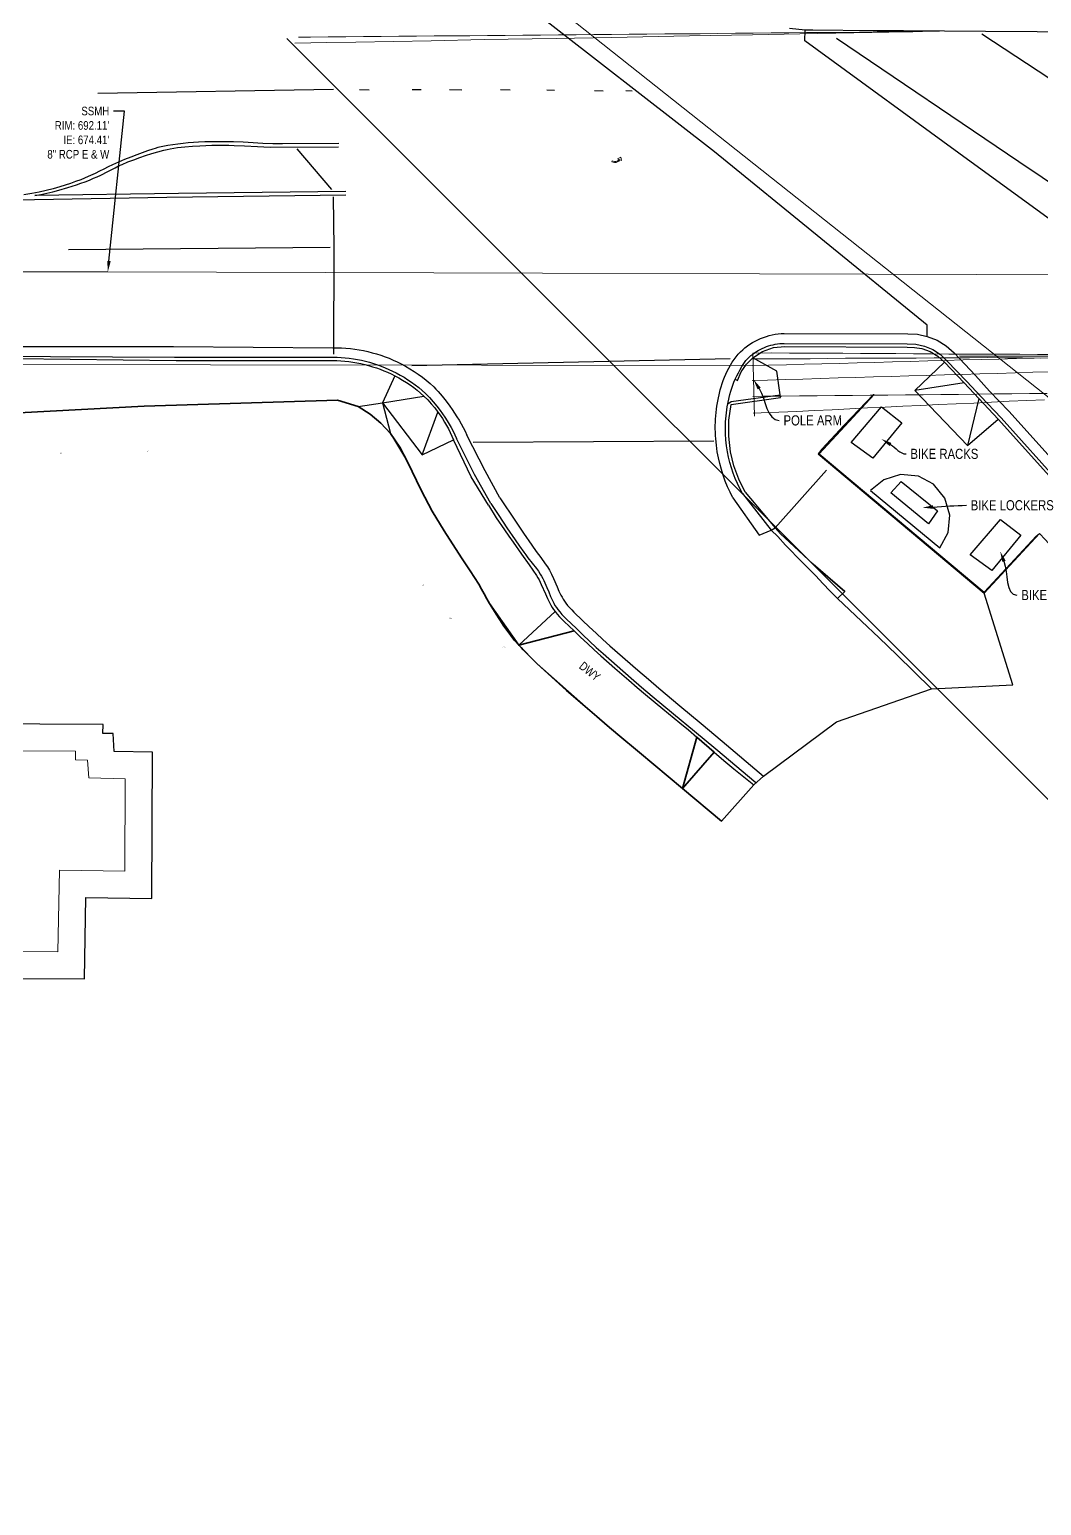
# Model space of a CAD drawing. Header units: feet. Extents: x 6430745 to 6432191, y 1887663 to 1888575.
# Drawn here: x 6431434.1 to 6431621.4, y 1887706.8 to 1887979.9 of the extents above; entities that cross this region are included whole.
import ezdxf
from ezdxf import colors
from ezdxf.entities.mleader import LeaderData, LeaderLine
from ezdxf.lldxf.tags import DXFTag
from ezdxf.math import Vec2, Vec3

# ---------------------------------------------------------------- set-up
doc = ezdxf.new("R2010")
doc.units = ezdxf.units.FT
doc.header["$MEASUREMENT"] = 0
doc.layers.get('0').update_dxf_attribs({"color": 253})
for name, color, linetype, lineweight in [('V-ANNO-TEXT', 2, 'Continuous', 30), ('VF-BLDG-LINE-', 253, 'Continuous', 25), ('VF-COMM-OVHD-LINE-3D', 253, 'OVERHEADCOMM', 15), ('VF-ELEC-OVHD-LINE-', 253, 'OVERHEADELECTRIC', 15), ('VF-ELEC-OVHD-LINE-3D', 253, 'OVERHEADELECTRIC', 15), ('VF-PVMT-EDGE-LINE-', 253, 'EDGEOFPAVEMENT', 35), ('VF-ROAD-DRIV-LINE-', 253, 'Continuous', 35), ('VF-ROAD-STRP-WHIT-LINE-', 253, 'Continuous', 25), ('VF-SSWR-UNDR-LINE-QLA-', 253, 'SEWER', 15), ('VF-STRM-GEOP-LINE-QLB-', 253, 'STORMDRAIN', 15), ('VF-TINN-DSRF-BNDY-', 253, 'Continuous', 25), ('VF-TOPO-CONC-EDGE-LINE-', 253, 'Continuous', 25), ('VF-TOPO-CONC-GTFL-LINE-', 253, 'Continuous', 25), ('VF-TOPO-CONC-LIPG-LINE-', 253, 'Continuous', 25), ('VF-TOPO-CONC-TBCB-LINE-', 253, 'Continuous', 25), ('VF-TOPO-CONC-TBWK-LINE-', 253, 'Continuous', 35), ('VN-ELEC-POLE-', 253, 'Continuous', 13), ('VN-PLNT-TREE-', 253, 'Continuous', 13), ('VN-ROAD-STRP-AROW-', 253, 'Continuous', 13)]:
    doc.layers.add(name, color=color, linetype=linetype, lineweight=lineweight)
doc.layers.add('V-DETL-VPRT-NPLT-', color=253, linetype='Continuous', lineweight=13, plot=False)
doc.styles.add('NCS1', font='arial.ttf', dxfattribs={"width": 0.8, "height": 0.09375})
doc.styles.add('NCS1-Anno', font='arial.ttf', dxfattribs={"width": 0.8, "height": 0.1})
doc.styles.get("Standard").update_dxf_attribs({"font": 'arial.ttf'})
tags = doc.linetypes.add('EDGEOFPAVEMENT', pattern='A,1,-0.03,["EP",Standard,S=0.08,R=0,X=0,Y=-0.04],-0.16,1', length=2.19).pattern_tags.tags
tags[6] = DXFTag(74, 10)
tags = doc.linetypes.add('OVERHEADCOMM', pattern='A,1,-0.03,["OC",Standard,S=0.08,R=0,X=0,Y=-0.04],-0.16,1', length=2.19).pattern_tags.tags
tags[6] = DXFTag(74, 10)
tags = doc.linetypes.add('OVERHEADELECTRIC', pattern='A,1,-0.03,["OE",Standard,S=0.08,R=0,X=0,Y=-0.04],-0.16,1', length=2.19).pattern_tags.tags
tags[6] = DXFTag(74, 10)
tags = doc.linetypes.add('SEWER', pattern='A,1,-0.03,["SS",Standard,S=0.08,R=0,X=0,Y=-0.04],-0.16,1', length=2.19).pattern_tags.tags
tags[6] = DXFTag(74, 10)
tags = doc.linetypes.add('STORMDRAIN', pattern='A,1,-0.03,["SD",Standard,S=0.08,R=0,X=0,Y=-0.04],-0.16,1', length=2.19).pattern_tags.tags
tags[6] = DXFTag(74, 10)

# ---------------------------------------------------------------- blocks, each defined once
blk = doc.blocks.new('*U236')
blk.add_lwpolyline([(0.004, -0.049), (0.004, -0.025, 0.325407), (-0.022, 0.011), (-0.023, -0.005), (-0.045, 0.022), (-0.017, 0.037), (-0.021, 0.02, -0.335955), (0.013, -0.025), (0.013, -0.049)], format="xyb", close=True)

msp = doc.modelspace()

# ---------------------------------------------------------------- linework, layer by layer
at = {"layer": 'V-DETL-VPRT-NPLT-', "flags": 128}
msp.add_lwpolyline([(6431315.58, 1887846.89), (6431294.39, 1887846.89), (6431294.27, 1887809.71), (6431315.53, 1887809.64), (6431370.14, 1887809.34), (6431439.36, 1887809.25), (6431439.61, 1887824.37), (6431451.74, 1887824.21), (6431451.81, 1887841.3), (6431445.05, 1887841.43), (6431444.84, 1887844.76), (6431442.6, 1887844.82), (6431442.62, 1887846.38), (6431412.53, 1887846.49), (6431402.86, 1887846.52), (6431402.77, 1887850.47), (6431330.25, 1887850.69), (6431330.17, 1887846.65)], close=True, dxfattribs=at)
at = {"layer": 'VF-BLDG-LINE-', "flags": 128}
msp.add_lwpolyline([(6431315.62, 1887851.89), (6431289.41, 1887851.89), (6431289.25, 1887804.72), (6431315.51, 1887804.64), (6431370.12, 1887804.34), (6431444.28, 1887804.24), (6431444.53, 1887819.3), (6431456.72, 1887819.15), (6431456.83, 1887846.21), (6431449.75, 1887846.34), (6431449.54, 1887849.64), (6431447.68, 1887849.69), (6431447.71, 1887851.36), (6431412.55, 1887851.49), (6431407.75, 1887851.5), (6431407.67, 1887855.46), (6431325.35, 1887855.71), (6431325.27, 1887851.73), (6431315.62, 1887851.89)], close=True, dxfattribs=at)
at = {"layer": 'VF-COMM-OVHD-LINE-3D'}
for points in [[(6431567.92, 1887920.06, 720.02), (6431568.19, 1887920.06, 720), (6431571.47, 1887920.08, 719.8), (6431574.74, 1887920.07, 719.56), (6431578.01, 1887920.05, 719.37), (6431581.29, 1887920.03, 719.19), (6431584.57, 1887920.02, 719.01), (6431587.84, 1887920, 718.83), (6431591.12, 1887919.98, 718.69), (6431594.4, 1887919.95, 718.51), (6431597.67, 1887919.94, 718.34), (6431600.95, 1887919.91, 718.21), (6431604.23, 1887919.88, 718.03), (6431607.5, 1887919.88, 717.82), (6431610.78, 1887919.85, 717.69), (6431614.06, 1887919.85, 717.58), (6431617.34, 1887919.83, 717.46), (6431620.61, 1887919.81, 717.32), (6431623.89, 1887919.79, 717.16)], [(6431568.02, 1887918.97, 720.18), (6431568.71, 1887918.97, 720.14), (6431571.98, 1887918.99, 719.92), (6431575.26, 1887918.97, 719.73), (6431578.53, 1887919.02, 719.55), (6431581.81, 1887919.05, 719.38), (6431585.08, 1887919.09, 719.21), (6431588.36, 1887919.1, 719.07), (6431591.64, 1887919.13, 718.87), (6431594.91, 1887919.09, 718.7), (6431598.19, 1887919.11, 718.54), (6431601.47, 1887919.17, 718.37), (6431604.74, 1887919.16, 718.23), (6431608.02, 1887919.2, 718.06), (6431611.3, 1887919.23, 717.9), (6431614.57, 1887919.17, 717.77), (6431617.85, 1887919.16, 717.64), (6431621.13, 1887919.13, 717.53), (6431624.4, 1887919.16, 717.25)]]:
    msp.add_polyline3d(points, dxfattribs=at)
at = {"layer": 'VF-ELEC-OVHD-LINE-', "ltscale": 0.6}
msp.add_line((6431625.67, 1887834.36), (6431481.72, 1887978.27), dxfattribs=at)
at = {"layer": 'VF-ELEC-OVHD-LINE-', "ltscale": 0.6, "flags": 128}
msp.add_lwpolyline([(6431367.26, 1887918.02), (6431567.79, 1887917.75)], dxfattribs=at)
at = {"layer": 'VF-ELEC-OVHD-LINE-3D'}
for points in [[(6431602.49, 1887979.62, 744.29), (6431589.98, 1887979.36, 743.67), (6431576.65, 1887979.12, 743.09), (6431567.85, 1887978.96, 742.83), (6431556.2, 1887978.75, 742.55), (6431541.8, 1887978.46, 742.48), (6431531.57, 1887978.29, 742.38), (6431518.23, 1887978.06, 742.48), (6431508.41, 1887977.85, 742.72), (6431494.45, 1887977.6, 743.15), (6431489.11, 1887977.5, 743.32), (6431483.17, 1887977.42, 743.53)], [(6431483.88, 1887978.52, 748.83), (6431486.07, 1887978.53, 748.68), (6431489.34, 1887978.55, 748.45), (6431492.62, 1887978.58, 748.22), (6431495.89, 1887978.62, 748.01), (6431499.17, 1887978.66, 747.82), (6431502.44, 1887978.69, 747.63), (6431505.72, 1887978.72, 747.46), (6431508.99, 1887978.75, 747.3), (6431512.27, 1887978.77, 747.16), (6431515.55, 1887978.79, 747.02), (6431518.83, 1887978.82, 746.9), (6431522.11, 1887978.85, 746.78), (6431525.39, 1887978.88, 746.7), (6431528.67, 1887978.91, 746.63), (6431531.95, 1887978.95, 746.57), (6431535.23, 1887978.97, 746.52), (6431538.51, 1887979.01, 746.47), (6431541.79, 1887979.03, 746.45), (6431545.07, 1887979.05, 746.42), (6431548.35, 1887979.09, 746.38), (6431551.63, 1887979.13, 746.37), (6431554.91, 1887979.16, 746.43), (6431558.19, 1887979.16, 746.49), (6431561.47, 1887979.21, 746.53), (6431564.75, 1887979.25, 746.58), (6431568.03, 1887979.27, 746.68), (6431571.31, 1887979.29, 746.77), (6431574.59, 1887979.32, 746.86), (6431577.87, 1887979.36, 746.97), (6431581.14, 1887979.38, 747.12), (6431584.42, 1887979.39, 747.27), (6431587.7, 1887979.43, 747.43), (6431590.97, 1887979.48, 747.62), (6431594.25, 1887979.49, 747.78), (6431597.52, 1887979.5, 747.98), (6431600.8, 1887979.6, 748.12), (6431603.02, 1887979.66, 748.21)], [(6431567.79, 1887917.75, 750.6), (6431570.87, 1887917.82, 750.49), (6431574.15, 1887917.91, 750.37), (6431577.42, 1887917.99, 750.15), (6431580.69, 1887918.08, 749.94), (6431583.97, 1887918.16, 749.75), (6431587.24, 1887918.25, 749.55), (6431590.52, 1887918.33, 749.37), (6431593.79, 1887918.42, 749.19), (6431597.06, 1887918.51, 749.02), (6431600.34, 1887918.6, 748.85), (6431603.62, 1887918.68, 748.68), (6431606.89, 1887918.78, 748.52), (6431610.17, 1887918.86, 748.4), (6431613.45, 1887918.95, 748.26), (6431616.72, 1887919.03, 748.13), (6431620, 1887919.11, 747.98), (6431623.27, 1887919.2, 747.82)], [(6431567.83, 1887914.98, 750.76), (6431570.64, 1887915.06, 750.67), (6431573.92, 1887915.15, 750.56), (6431577.19, 1887915.25, 750.35), (6431580.46, 1887915.35, 750.15), (6431583.74, 1887915.45, 749.96), (6431587.01, 1887915.54, 749.77), (6431590.28, 1887915.64, 749.59), (6431593.56, 1887915.73, 749.4), (6431596.83, 1887915.83, 749.23), (6431600.11, 1887915.92, 749.07), (6431603.38, 1887916.02, 748.9), (6431606.66, 1887916.12, 748.75), (6431609.94, 1887916.22, 748.62), (6431613.21, 1887916.31, 748.48), (6431616.49, 1887916.42, 748.35), (6431619.77, 1887916.5, 748.22), (6431623.04, 1887916.6, 748.08)], [(6431567.97, 1887912.04, 750.86), (6431570, 1887912.06, 750.79), (6431573.28, 1887912.09, 750.69), (6431576.55, 1887912.12, 750.44), (6431579.82, 1887912.15, 750.22), (6431583.1, 1887912.19, 750.02), (6431586.37, 1887912.22, 749.81), (6431589.65, 1887912.25, 749.6), (6431592.92, 1887912.28, 749.41), (6431596.2, 1887912.32, 749.22), (6431599.47, 1887912.35, 749.03), (6431602.75, 1887912.38, 748.84), (6431606.02, 1887912.42, 748.69), (6431609.3, 1887912.45, 748.56), (6431612.58, 1887912.49, 748.4), (6431615.86, 1887912.53, 748.25), (6431619.13, 1887912.56, 748.11), (6431622.41, 1887912.59, 747.96)], [(6431568.01, 1887908.95, 731.2), (6431569.5, 1887908.99, 731.17), (6431572.78, 1887909.1, 731.11), (6431576.06, 1887909.27, 731.05), (6431579.33, 1887909.42, 731), (6431582.61, 1887909.57, 730.95), (6431585.89, 1887909.74, 730.91), (6431589.16, 1887909.9, 730.86), (6431592.44, 1887910.05, 730.83), (6431595.72, 1887910.21, 730.79), (6431598.99, 1887910.37, 730.75), (6431602.27, 1887910.52, 730.71), (6431605.55, 1887910.67, 730.68), (6431608.83, 1887910.82, 730.65), (6431612.1, 1887910.98, 730.61), (6431615.38, 1887911.13, 730.59), (6431618.66, 1887911.28, 730.57), (6431621.93, 1887911.43, 730.54)]]:
    msp.add_polyline3d(points, dxfattribs=at)
at = {"layer": 'VF-PVMT-EDGE-LINE-', "flags": 128}
for points in [[(6431600.98, 1887857.93), (6431597.78, 1887861.09), (6431594.57, 1887864.23), (6431591.33, 1887867.34), (6431588.08, 1887870.44), (6431585.82, 1887872.53), (6431584.7, 1887873.58), (6431583.59, 1887874.65), (6431582.23, 1887876.02), (6431580.91, 1887877.42), (6431579.58, 1887878.83), (6431578.25, 1887880.22), (6431576.11, 1887882.36), (6431575.04, 1887883.44), (6431573.99, 1887884.53), (6431572.55, 1887886.11), (6431571.33, 1887887.27)], [(6431583.59, 1887874.65), (6431584.95, 1887875.95), (6431579.12, 1887881.01), (6431574.7, 1887885.04), (6431573.09, 1887886.61), (6431572.09, 1887887.73)]]:
    msp.add_lwpolyline(points, dxfattribs=at)
at = {"layer": 'VF-ROAD-DRIV-LINE-'}
for p, q in [((6431531.34, 1887872.22), (6431524.63, 1887866)), ((6431557.59, 1887849), (6431560.77, 1887846.23))]:
    msp.add_line(p, q, dxfattribs=at)
at = {"layer": 'VF-ROAD-DRIV-LINE-', "flags": 128}
for points in [[(6431531.34, 1887872.22), (6431524.63, 1887866), (6431534.85, 1887868.68)], [(6431554.9, 1887839.5), (6431557.59, 1887849)], [(6431554.9, 1887839.5), (6431560.77, 1887846.23)]]:
    msp.add_lwpolyline(points, dxfattribs=at)
at = {"layer": 'VF-ROAD-STRP-WHIT-LINE-'}
for p, q in [((6431446.73, 1887968.17), (6431490.32, 1887968.89)), ((6431495.18, 1887968.84), (6431496.93, 1887968.8)), ((6431504.88, 1887968.83), (6431506.58, 1887968.81)), ((6431511.83, 1887968.82), (6431514.1, 1887968.8)), ((6431521.22, 1887968.83), (6431523.05, 1887968.75)), ((6431529.82, 1887968.77), (6431531.22, 1887968.73)), ((6431538.63, 1887968.63), (6431540.26, 1887968.59)), ((6431544.41, 1887968.65), (6431545.63, 1887968.59)), ((6431483.57, 1887957.84), (6431490, 1887950.32)), ((6431441.3, 1887939.21), (6431489.75, 1887939.65)), ((6431563.73, 1887919), (6431504.83, 1887917.68)), ((6431560.74, 1887903.75), (6431516.17, 1887903.5))]:
    msp.add_line(p, q, dxfattribs=at)
at = {"layer": 'VF-ROAD-STRP-WHIT-LINE-', "flags": 128}
for points in [[(6431989.75, 1887927.79), (6431928.84, 1887928.17), (6431879.22, 1887928.27), (6431841.03, 1887928.52), (6431799.24, 1887928.73), (6431751.12, 1887929.07), (6431698.93, 1887929.38), (6431684.61, 1887929.29), (6431669.58, 1887939.47), (6431641.59, 1887958.52), (6431610.29, 1887979.09)], [(6431583.4, 1887978.32), (6431617.14, 1887955.5), (6431659.77, 1887926.9), (6431670.2, 1887919.38), (6431656.29, 1887919.41), (6431606.21, 1887919.48)], [(6431491.31, 1887958.85), (6431480.9, 1887958.76), (6431479.09, 1887958.77), (6431477.27, 1887958.83), (6431476.37, 1887958.88), (6431475.46, 1887958.95), (6431474.56, 1887959.02), (6431473.65, 1887959.07), (6431471.85, 1887959.13), (6431470.05, 1887959.15), (6431467.72, 1887959.16), (6431466.55, 1887959.15), (6431465.38, 1887959.1), (6431464.42, 1887959.03), (6431463.47, 1887958.95), (6431462.51, 1887958.84), (6431461.56, 1887958.72), (6431460.63, 1887958.59), (6431459.7, 1887958.45), (6431458.78, 1887958.27), (6431457.86, 1887958.07), (6431457.37, 1887957.94), (6431456.88, 1887957.79), (6431455.9, 1887957.47), (6431453.97, 1887956.76), (6431452.82, 1887956.33), (6431451.68, 1887955.89), (6431450.55, 1887955.41), (6431449.43, 1887954.91), (6431448.63, 1887954.52), (6431447.85, 1887954.11), (6431447.07, 1887953.7), (6431446.27, 1887953.31), (6431444.94, 1887952.71), (6431443.59, 1887952.14), (6431442.63, 1887951.78), (6431441.67, 1887951.43), (6431440.7, 1887951.11), (6431439.72, 1887950.81), (6431438.44, 1887950.45), (6431437.15, 1887950.12), (6431435.85, 1887949.83), (6431434.55, 1887949.58), (6431433.02, 1887949.33)], [(6431492.64, 1887949.93), (6431461.64, 1887949.61), (6431435.05, 1887949.2), (6431436.18, 1887949.41), (6431437.3, 1887949.65), (6431438.41, 1887949.92), (6431439.53, 1887950.21), (6431441.16, 1887950.68), (6431441.97, 1887950.93), (6431442.78, 1887951.2), (6431443.58, 1887951.48), (6431444.38, 1887951.77), (6431445.17, 1887952.08), (6431445.96, 1887952.4), (6431446.63, 1887952.69), (6431447.29, 1887953.01), (6431448.6, 1887953.68), (6431449.91, 1887954.36), (6431450.57, 1887954.68), (6431451.24, 1887954.98), (6431452.31, 1887955.42), (6431453.39, 1887955.84), (6431454.48, 1887956.24), (6431455.58, 1887956.61), (6431456.7, 1887956.97), (6431457.83, 1887957.31), (6431458.97, 1887957.61), (6431459.54, 1887957.74), (6431460.12, 1887957.86), (6431460.8, 1887957.98), (6431461.48, 1887958.08), (6431462.17, 1887958.16), (6431462.85, 1887958.23), (6431464.23, 1887958.33), (6431465.61, 1887958.41), (6431466.71, 1887958.47), (6431467.81, 1887958.5), (6431468.9, 1887958.52), (6431470, 1887958.53), (6431470.98, 1887958.51), (6431471.95, 1887958.48), (6431473.89, 1887958.41), (6431476.26, 1887958.31), (6431478.63, 1887958.18), (6431491.29, 1887958.21)], [(6431294.29, 1887947.19), (6431322.39, 1887947), (6431349.35, 1887947.01), (6431384.38, 1887947.39), (6431411.08, 1887948), (6431435, 1887948.47), (6431459.53, 1887948.9), (6431492.63, 1887949.33)], [(6431490.39, 1887919.85), (6431490.44, 1887939.56), (6431490.36, 1887948.98)]]:
    msp.add_lwpolyline(points, dxfattribs=at)
at = {"layer": 'VF-SSWR-UNDR-LINE-QLA-', "flags": 128}
for points, elevation in [([(6431448.59, 1887935.1), (6431403.7, 1887935.1)], 692.11), ([(6431649.63, 1887934.47), (6431448.59, 1887935.1)], 693.95)]:
    msp.add_lwpolyline(points, dxfattribs=dict(at, elevation=elevation))
at = {"layer": 'VF-STRM-GEOP-LINE-QLB-', "elevation": 693.47, "flags": 128}
msp.add_lwpolyline([(6431816.58, 1887729.25), (6431666.23, 1887877.38), (6431435.57, 1888060.16), (6431170.99, 1888208.91), (6430892.92, 1888314.99)], dxfattribs=at)
at = {"layer": 'VF-TINN-DSRF-BNDY-', "flags": 128}
msp.add_lwpolyline([(6431420.48, 1887908.37), (6431455.28, 1887910.21), (6431491.08, 1887911.32), (6431494.91, 1887910.2), (6431499.42, 1887910.85), (6431500.88, 1887905.18), (6431504.01, 1887899.91), (6431506.56, 1887894.67), (6431508.58, 1887890.81), (6431510.8, 1887887.15), (6431514.03, 1887882.19), (6431517.21, 1887877.28), (6431519.22, 1887873.73), (6431524.63, 1887866), (6431528.05, 1887862.58), (6431539.05, 1887852.82), (6431554.9, 1887839.5), (6431562.17, 1887833.47), (6431568.15, 1887840.14), (6431569.89, 1887841.74), (6431583.41, 1887851.85), (6431600.98, 1887857.93), (6431616.04, 1887858.65), (6431610.75, 1887875.61), (6431620.97, 1887886.7), (6431622.02, 1887885.56)], dxfattribs=at)
at = {"layer": 'VF-TOPO-CONC-EDGE-LINE-'}
for p, q in [((6431607.03, 1887914.54), (6431597.93, 1887913.13)), ((6431499.42, 1887910.85), (6431507.08, 1887912.09)), ((6431609.75, 1887911.63), (6431607.67, 1887902.94)), ((6431580.23, 1887901.43), (6431610.77, 1887875.82)), ((6431572.09, 1887887.73), (6431581.6, 1887898.39)), ((6431610.75, 1887875.61), (6431620.97, 1887886.7))]:
    msp.add_line(p, q, dxfattribs=at)
at = {"layer": 'VF-TOPO-CONC-EDGE-LINE-', "flags": 128}
for points in [[(6431600.21, 1887923.15), (6431600.23, 1887925.24), (6431560.82, 1887957.3), (6431525.72, 1887984.54)], [(6431673.83, 1887909.4), (6431671.85, 1887909.17), (6431608.36, 1887955.41), (6431577.58, 1887977.83), (6431577.63, 1887979.78)], [(6431563.31, 1887910.67), (6431563.94, 1887911.09), (6431572.98, 1887912.36), (6431572.4, 1887916.69), (6431567.96, 1887919.2)], [(6431501.68, 1887915.86), (6431499.42, 1887910.85), (6431506.75, 1887901.2), (6431509.67, 1887909.14)], [(6431603.42, 1887918.36), (6431597.93, 1887913.13), (6431607.67, 1887902.94), (6431613.34, 1887907.81)], [(6431580.23, 1887901.43), (6431584.94, 1887906.53), (6431590.41, 1887912.37)], [(6431580.71, 1887902.27), (6431584.86, 1887906.7), (6431590.28, 1887912.39), (6431590.41, 1887912.37)], [(6431586.14, 1887903.49), (6431591.78, 1887910.09), (6431595.53, 1887907.14), (6431590.14, 1887900.6), (6431586.14, 1887903.49)], [(6431506.75, 1887901.2), (6431512.52, 1887904.01)], [(6431580.71, 1887902.27), (6431580.03, 1887901.44), (6431610.75, 1887875.61)], [(6431593.46, 1887894.18), (6431595.38, 1887896.31), (6431602.14, 1887890.88), (6431600.44, 1887888.48), (6431593.46, 1887894.18)], [(6431608.14, 1887882.7), (6431613.77, 1887889.29), (6431617.53, 1887886.34), (6431612.14, 1887879.8), (6431608.14, 1887882.7)], [(6431610.77, 1887875.82), (6431620.35, 1887886.21), (6431620.97, 1887886.7)]]:
    msp.add_lwpolyline(points, dxfattribs=at)
msp.add_lwpolyline([(6431602.54, 1887884), (6431604.08, 1887886.87), (6431604.38, 1887890.06), (6431603.5, 1887893.18), (6431601.35, 1887895.78), (6431598.59, 1887897.26), (6431595.27, 1887897.61), (6431592.19, 1887896.62), (6431589.73, 1887894.6), (6431602.54, 1887884)], close=True, dxfattribs=at)
at = {"layer": 'VF-TOPO-CONC-GTFL-LINE-'}
for p, q in [((6431516.46, 1887897.62), (6431513.13, 1887904.25)), ((6431519.48, 1887892.25), (6431516.46, 1887897.62))]:
    msp.add_line(p, q, dxfattribs=at)
at = {"layer": 'VF-TOPO-CONC-GTFL-LINE-', "flags": 128}
for points in [[(6431566.05, 1887894.08), (6431565.56, 1887894.98), (6431565.11, 1887895.91), (6431564.7, 1887896.85), (6431564.33, 1887897.82), (6431564, 1887898.8), (6431563.71, 1887899.78), (6431563.46, 1887900.78), (6431563.26, 1887901.79), (6431563.09, 1887902.89), (6431562.97, 1887904), (6431562.9, 1887905.11), (6431562.88, 1887906.23), (6431562.91, 1887907.35), (6431562.99, 1887908.47), (6431563.12, 1887909.57), (6431563.21, 1887910.12), (6431563.31, 1887910.67), (6431563.56, 1887911.84), (6431563.7, 1887912.42), (6431563.86, 1887913), (6431564.03, 1887913.57), (6431564.23, 1887914.14), (6431564.44, 1887914.69), (6431564.68, 1887915.24), (6431564.96, 1887915.84), (6431565.26, 1887916.43), (6431565.57, 1887917.02), (6431565.91, 1887917.6), (6431566.27, 1887918.15), (6431566.67, 1887918.67), (6431566.89, 1887918.92), (6431567.11, 1887919.16), (6431567.34, 1887919.39), (6431567.59, 1887919.61), (6431567.91, 1887919.87), (6431568.24, 1887920.11), (6431568.59, 1887920.34), (6431568.95, 1887920.55), (6431569.32, 1887920.75), (6431569.69, 1887920.93), (6431570.08, 1887921.1), (6431570.47, 1887921.25), (6431570.87, 1887921.39), (6431571.28, 1887921.51), (6431571.68, 1887921.61), (6431572.09, 1887921.69), (6431572.51, 1887921.75), (6431572.92, 1887921.8), (6431573.33, 1887921.82), (6431573.74, 1887921.83), (6431596.51, 1887921.75), (6431598.13, 1887921.69), (6431599.72, 1887921.34), (6431601.26, 1887920.7), (6431602.65, 1887919.79), (6431603.86, 1887918.65), (6431607.52, 1887914.78), (6431610.13, 1887912.02), (6431613.88, 1887908.08), (6431628.97, 1887891.32)], [(6431426.46, 1887919.48), (6431460.94, 1887919.32), (6431490.25, 1887919.3), (6431491, 1887919.29), (6431491.76, 1887919.25), (6431492.52, 1887919.19), (6431493.27, 1887919.1), (6431494.03, 1887919), (6431494.78, 1887918.87), (6431495.53, 1887918.72), (6431496.27, 1887918.54), (6431497.01, 1887918.35), (6431497.74, 1887918.13), (6431498.47, 1887917.89), (6431499.19, 1887917.63), (6431499.89, 1887917.35), (6431500.59, 1887917.05), (6431501.28, 1887916.73), (6431501.95, 1887916.39), (6431502.68, 1887915.99), (6431503.4, 1887915.57), (6431504.1, 1887915.13), (6431504.79, 1887914.66), (6431505.46, 1887914.17), (6431506.12, 1887913.66), (6431506.75, 1887913.12), (6431507.36, 1887912.56), (6431507.73, 1887912.19), (6431508.09, 1887911.82), (6431508.79, 1887911.04), (6431509.45, 1887910.24), (6431510.09, 1887909.41), (6431510.53, 1887908.8), (6431510.95, 1887908.18), (6431511.36, 1887907.55), (6431511.75, 1887906.91), (6431512.12, 1887906.26), (6431512.48, 1887905.6), (6431512.81, 1887904.93), (6431513.13, 1887904.25)], [(6431566.05, 1887894.08), (6431571.33, 1887887.27), (6431572.09, 1887887.73)], [(6431519.48, 1887892.25), (6431520.95, 1887889.99), (6431522.44, 1887887.75), (6431523.97, 1887885.47), (6431524.75, 1887884.33), (6431525.54, 1887883.21), (6431525.92, 1887882.7), (6431526.31, 1887882.2), (6431527.1, 1887881.2), (6431527.88, 1887880.2), (6431528.25, 1887879.69), (6431528.6, 1887879.16), (6431528.84, 1887878.77), (6431529.06, 1887878.37), (6431529.26, 1887877.96), (6431529.45, 1887877.55), (6431529.82, 1887876.71), (6431530.16, 1887875.86), (6431530.52, 1887875.01), (6431530.9, 1887874.18), (6431531.11, 1887873.78), (6431531.33, 1887873.38), (6431531.58, 1887873), (6431531.84, 1887872.63), (6431532.22, 1887872.15), (6431532.62, 1887871.7), (6431533.04, 1887871.25), (6431533.47, 1887870.82), (6431535.23, 1887869.13), (6431536.46, 1887867.93), (6431537.71, 1887866.75), (6431538.97, 1887865.59), (6431540.25, 1887864.44), (6431542.84, 1887862.18), (6431545.43, 1887859.92), (6431547.36, 1887858.25), (6431549.31, 1887856.6), (6431553.23, 1887853.33), (6431557.17, 1887850.09), (6431561.1, 1887846.83), (6431568.51, 1887840.6)]]:
    msp.add_lwpolyline(points, dxfattribs=at)
at = {"layer": 'VF-TOPO-CONC-LIPG-LINE-'}
for p, q in [((6431518.39, 1887898.29), (6431515.03, 1887904.89)), ((6431521.11, 1887893.3), (6431518.39, 1887898.29))]:
    msp.add_line(p, q, dxfattribs=at)
at = {"layer": 'VF-TOPO-CONC-LIPG-LINE-', "flags": 128}
for points in [[(6431639.72, 1887979.38), (6431610.98, 1887979.56), (6431595.84, 1887979.67), (6431590.2, 1887979.71), (6431579.06, 1887979.81), (6431577.63, 1887979.78), (6431574.7, 1887980.1)], [(6431430.84, 1887921.3), (6431460.76, 1887921.27), (6431490.19, 1887921.05), (6431491.01, 1887921.05), (6431491.82, 1887921.02), (6431492.64, 1887920.97), (6431493.46, 1887920.9), (6431494.28, 1887920.79), (6431495.1, 1887920.66), (6431495.91, 1887920.51), (6431496.72, 1887920.33), (6431497.52, 1887920.13), (6431498.32, 1887919.91), (6431499.1, 1887919.66), (6431499.88, 1887919.38), (6431500.65, 1887919.09), (6431501.41, 1887918.77), (6431502.15, 1887918.42), (6431502.88, 1887918.06), (6431503.69, 1887917.62), (6431504.49, 1887917.16), (6431505.27, 1887916.66), (6431506.04, 1887916.14), (6431506.79, 1887915.6), (6431507.51, 1887915.02), (6431508.21, 1887914.42), (6431508.88, 1887913.79), (6431509.29, 1887913.38), (6431509.69, 1887912.95), (6431510.07, 1887912.51), (6431510.45, 1887912.07), (6431511.17, 1887911.16), (6431511.87, 1887910.22), (6431512.32, 1887909.59), (6431512.75, 1887908.94), (6431513.17, 1887908.29), (6431513.57, 1887907.63), (6431513.96, 1887906.96), (6431514.33, 1887906.28), (6431514.69, 1887905.59), (6431515.03, 1887904.89)], [(6431564.26, 1887893.3), (6431563.75, 1887894.3), (6431563.28, 1887895.33), (6431562.85, 1887896.37), (6431562.47, 1887897.44), (6431562.13, 1887898.51), (6431561.83, 1887899.6), (6431561.58, 1887900.7), (6431561.37, 1887901.81), (6431561.2, 1887903.01), (6431561.08, 1887904.21), (6431561.04, 1887904.82), (6431561.01, 1887905.42), (6431561, 1887906.03), (6431561, 1887906.64), (6431561.01, 1887907.25), (6431561.04, 1887907.85), (6431561.08, 1887908.46), (6431561.14, 1887909.06), (6431561.21, 1887909.66), (6431561.29, 1887910.26), (6431561.39, 1887910.86), (6431561.5, 1887911.45), (6431561.76, 1887912.65), (6431561.91, 1887913.24), (6431562.07, 1887913.84), (6431562.25, 1887914.42), (6431562.45, 1887915), (6431562.67, 1887915.57), (6431562.92, 1887916.13), (6431563.19, 1887916.7), (6431563.48, 1887917.26), (6431563.79, 1887917.81), (6431564.11, 1887918.35), (6431564.46, 1887918.87), (6431564.84, 1887919.38), (6431565.24, 1887919.86), (6431565.67, 1887920.31), (6431566.07, 1887920.68), (6431566.49, 1887921.04), (6431566.94, 1887921.38), (6431567.4, 1887921.69), (6431567.87, 1887921.99), (6431568.37, 1887922.26), (6431568.87, 1887922.52), (6431569.39, 1887922.75), (6431569.91, 1887922.96), (6431570.45, 1887923.14), (6431570.99, 1887923.3), (6431571.53, 1887923.43), (6431572.08, 1887923.54), (6431572.63, 1887923.62), (6431573.18, 1887923.67), (6431573.73, 1887923.7), (6431596.64, 1887923.64), (6431598.44, 1887923.53), (6431600.21, 1887923.15), (6431602.04, 1887922.42), (6431603.72, 1887921.4), (6431605.2, 1887920.1), (6431609.14, 1887915.88), (6431611.74, 1887913.04), (6431615.3, 1887909.31), (6431630.44, 1887892.56)], [(6431521.11, 1887893.3), (6431524.02, 1887888.96), (6431525.53, 1887886.72), (6431527.05, 1887884.49), (6431527.87, 1887883.34), (6431528.71, 1887882.21), (6431529.53, 1887881.06), (6431529.92, 1887880.48), (6431530.3, 1887879.88), (6431530.51, 1887879.51), (6431530.71, 1887879.14), (6431531.07, 1887878.37), (6431531.74, 1887876.8), (6431532.07, 1887876.01), (6431532.44, 1887875.25), (6431532.64, 1887874.87), (6431532.85, 1887874.51), (6431533.07, 1887874.15), (6431533.32, 1887873.81), (6431533.67, 1887873.37), (6431534.04, 1887872.95), (6431534.43, 1887872.54), (6431534.83, 1887872.14), (6431536.45, 1887870.58), (6431537.68, 1887869.38), (6431538.93, 1887868.2), (6431540.2, 1887867.04), (6431541.49, 1887865.89), (6431546.68, 1887861.36), (6431548.61, 1887859.69), (6431550.55, 1887858.03), (6431554.46, 1887854.76), (6431558.38, 1887851.5), (6431562.29, 1887848.22), (6431569.89, 1887841.74)], [(6431564.26, 1887893.3), (6431569.11, 1887886.36), (6431571.33, 1887887.27)]]:
    msp.add_lwpolyline(points, dxfattribs=at)
at = {"layer": 'VF-TOPO-CONC-TBCB-LINE-'}
for p, q in [((6431515.84, 1887897.13), (6431512.52, 1887904.01)), ((6431519, 1887891.89), (6431515.84, 1887897.13)), ((6431566.55, 1887894.34), (6431572.09, 1887887.73))]:
    msp.add_line(p, q, dxfattribs=at)
at = {"layer": 'VF-TOPO-CONC-TBCB-LINE-', "flags": 128}
for points in [[(6431564.68, 1887915.24), (6431565.11, 1887915), (6431565.79, 1887916.57), (6431566.75, 1887917.99), (6431567.96, 1887919.2), (6431569.75, 1887920.35), (6431571.77, 1887921.06), (6431573.89, 1887921.27), (6431596.53, 1887921.13), (6431597.87, 1887921.11), (6431599.2, 1887920.88), (6431600.76, 1887920.32), (6431602.18, 1887919.47), (6431603.42, 1887918.36), (6431607.03, 1887914.54), (6431609.75, 1887911.63), (6431613.34, 1887907.81), (6431628.39, 1887891.13)], [(6431431.78, 1887919.04), (6431461.22, 1887918.7), (6431490.23, 1887918.69), (6431490.97, 1887918.67), (6431491.71, 1887918.64), (6431492.45, 1887918.57), (6431493.19, 1887918.49), (6431493.92, 1887918.39), (6431494.66, 1887918.26), (6431495.39, 1887918.11), (6431496.12, 1887917.94), (6431496.84, 1887917.75), (6431497.56, 1887917.54), (6431498.27, 1887917.31), (6431498.97, 1887917.06), (6431499.66, 1887916.79), (6431500.35, 1887916.5), (6431501.02, 1887916.19), (6431501.68, 1887915.86), (6431502.41, 1887915.47), (6431503.12, 1887915.06), (6431503.83, 1887914.62), (6431504.51, 1887914.16), (6431505.19, 1887913.68), (6431505.84, 1887913.18), (6431506.47, 1887912.64), (6431507.08, 1887912.09), (6431507.78, 1887911.4), (6431508.44, 1887910.67), (6431509.07, 1887909.92), (6431509.67, 1887909.14), (6431510.1, 1887908.54), (6431510.5, 1887907.93), (6431510.89, 1887907.3), (6431511.26, 1887906.67), (6431511.61, 1887906.02), (6431511.93, 1887905.36), (6431512.24, 1887904.69), (6431512.52, 1887904.01)], [(6431566.55, 1887894.34), (6431565.35, 1887896.71), (6431564.43, 1887899.2), (6431563.81, 1887901.78), (6431563.47, 1887904.7), (6431563.52, 1887907.65), (6431563.94, 1887910.56), (6431573.06, 1887911.85), (6431572.98, 1887912.36)], [(6431519, 1887891.89), (6431520.47, 1887889.6), (6431521.98, 1887887.33), (6431522.76, 1887886.19), (6431523.56, 1887885.07), (6431525.16, 1887882.82), (6431526.57, 1887880.87), (6431527.26, 1887879.89), (6431527.92, 1887878.88), (6431528.16, 1887878.48), (6431528.38, 1887878.07), (6431528.8, 1887877.22), (6431529.55, 1887875.5), (6431529.93, 1887874.64), (6431530.35, 1887873.8), (6431530.57, 1887873.39), (6431530.81, 1887872.99), (6431531.06, 1887872.6), (6431531.34, 1887872.22), (6431531.73, 1887871.74), (6431532.15, 1887871.28), (6431532.58, 1887870.83), (6431533.03, 1887870.39), (6431534.85, 1887868.68), (6431536.08, 1887867.49), (6431537.32, 1887866.33), (6431538.58, 1887865.17), (6431539.84, 1887864.03), (6431542.4, 1887861.77), (6431544.97, 1887859.52), (6431546.53, 1887858.18), (6431548.1, 1887856.86), (6431551.27, 1887854.25), (6431554.45, 1887851.65), (6431556.03, 1887850.33), (6431557.59, 1887849), (6431560.77, 1887846.23), (6431562.59, 1887844.68), (6431564.43, 1887843.15), (6431566.28, 1887841.64), (6431568.15, 1887840.14)]]:
    msp.add_lwpolyline(points, dxfattribs=at)
at = {"layer": 'VF-TOPO-CONC-TBWK-LINE-', "flags": 128}
for points in [[(6431375.7, 1887910.57), (6431403.18, 1887908.29), (6431420.48, 1887908.37), (6431455.28, 1887910.21), (6431491.08, 1887911.32), (6431494.91, 1887910.2), (6431497.11, 1887908.78), (6431499.11, 1887907.1), (6431500.88, 1887905.18), (6431502.64, 1887902.66), (6431504.01, 1887899.91)], [(6431504.01, 1887899.91), (6431506.56, 1887894.67), (6431508.58, 1887890.81), (6431510.8, 1887887.15)], [(6431510.8, 1887887.15), (6431514.03, 1887882.19), (6431515.64, 1887879.75), (6431516.44, 1887878.52), (6431517.21, 1887877.28), (6431517.72, 1887876.4), (6431518.21, 1887875.5), (6431518.71, 1887874.61), (6431519.22, 1887873.73), (6431520.46, 1887871.72), (6431521.1, 1887870.72), (6431521.75, 1887869.74), (6431522.43, 1887868.77), (6431523.13, 1887867.82), (6431523.86, 1887866.9), (6431524.63, 1887866), (6431525.04, 1887865.55), (6431525.45, 1887865.12), (6431526.31, 1887864.26), (6431528.05, 1887862.58), (6431529.38, 1887861.31), (6431530.73, 1887860.07), (6431532.1, 1887858.84), (6431533.48, 1887857.62), (6431539.05, 1887852.82), (6431541.01, 1887851.13), (6431542.98, 1887849.45), (6431546.94, 1887846.12), (6431554.9, 1887839.5), (6431562.17, 1887833.47)], [(6431620.97, 1887886.7), (6431622.02, 1887885.56), (6431649.59, 1887854.98), (6431646.25, 1887851.21)]]:
    msp.add_lwpolyline(points, dxfattribs=at)
at = {"layer": 'VN-ELEC-POLE-', "elevation": 692.75, "flags": 128}
msp.add_lwpolyline([(6431568.24, 1887908.37), (6431567.92, 1887920.06)], dxfattribs=at)

# ---------------------------------------------------------------- block references
at = {"layer": 'VN-ROAD-STRP-AROW-', "xscale": 20, "yscale": 20, "zscale": 20, "rotation": 257.9120777895685}
msp.add_blockref('*U236', (6431542.87, 1887955.5), dxfattribs=at)

# ---------------------------------------------------------------- texts
at = {"layer": 'V-ANNO-TEXT', "insert": (6431536.65, 1887863.1), "char_height": 1.6, "width": 10.1584, "attachment_point": 1, "rotation": 321.2263, "style": 'NCS1-Anno'}
msp.add_mtext('DWY', dxfattribs=at)
at = {"layer": 'VN-PLNT-TREE-', "style": 'NCS1', "width": 0.8}
for s, p in [('10110', (6431455.8, 1887901.97)), ('10109', (6431439.64, 1887901.56)), ('693.27 ft', (6431439.64, 1887901.41)), ('693.57 ft', (6431455.8, 1887901.82)), ('10111', (6431506.74, 1887877.2)), ('693.24 ft', (6431506.74, 1887877.05)), ('10112', (6431511.78, 1887871)), ('695.14 ft', (6431511.78, 1887870.86)), ('10113', (6431521.63, 1887865.67)), ('692.58 ft', (6431521.63, 1887865.52))]:
    msp.add_text(s, height=0.0984, dxfattribs=at).set_placement(p)

# ---------------------------------------------------------------- leaders
at = {"layer": 'V-ANNO-TEXT'}
ml = msp.add_multileader_mtext('Standard', dxfattribs=at)
ml.set_content('SSMH\\PRIM: 692.11\'\\PIE: 674.41\'\\P8" RCP E & W', color=256, style='NCS1-Anno')
ml.set_leader_properties()
ml.build(insert=Vec2(0, 0))
ml.multileader.update_dxf_attribs({"dogleg_length": 0.1, "arrow_head_size": 2, "scale": 20})
ctx = ml.context
ctx.base_point, ctx.scale, ctx.char_height, ctx.arrow_head_size, ctx.landing_gap_size, ctx.plane_origin = Vec3(6431436.68, 1887964.83, 692.11), 20, 1.6, 2, 0.8, Vec3(6431448.59, 1887935.1, 692.11)
ctx.text_align_type = 2
notes = []
notes.append((ctx, [(1, (1, 1, 0), (6431451.65, 1887964.83, 692.11), (-1, 0), 2, [(0, [(6431448.59, 1887935.1, 692.11)], 0, [])])]))
ctx.mtext.insert, ctx.mtext.alignment, ctx.mtext.flow_direction = Vec3(6431448.85, 1887965.65, 692.11), 3, 5
ml = msp.add_multileader_mtext('Standard', dxfattribs=at)
ml.set_content('POLE ARM', color=256, style='NCS1-Anno')
ml.set_leader_properties()
ml.build(insert=Vec2(0, 0))
ml.multileader.update_dxf_attribs({"leader_type": 2, "dogleg_length": 0.1, "arrow_head_size": 2, "scale": 20})
ctx = ml.context
ctx.base_point, ctx.scale, ctx.char_height, ctx.arrow_head_size, ctx.landing_gap_size, ctx.plane_origin = Vec3(6431572.82, 1887907.59), 20, 1.875, 2, 0.8, Vec3(6431542.36, 1887923.57)
notes.append((ctx, [(0, (1, 1, 0), (6431570.82, 1887907.59), (1, 0), 2, [(0, [(6431568.05, 1887915.18)], 0, [])])]))
ctx.mtext.insert, ctx.mtext.width, ctx.mtext.flow_direction = Vec3(6431573.62, 1887908.54), 11.3632, 5
ml = msp.add_multileader_mtext('Standard', dxfattribs=at)
ml.set_content('BIKE RACKS', color=256, style='NCS1-Anno')
ml.set_leader_properties()
ml.build(insert=Vec2(0, 0))
ml.multileader.update_dxf_attribs({"leader_type": 2, "dogleg_length": 0.1, "arrow_head_size": 2, "scale": 20})
ctx = ml.context
ctx.base_point, ctx.scale, ctx.char_height, ctx.arrow_head_size, ctx.landing_gap_size, ctx.plane_origin = Vec3(6431596.3, 1887901.39), 20, 1.875, 2, 0.8, Vec3(6431591.71, 1887904.18)
notes.append((ctx, [(0, (1, 1, 0), (6431594.3, 1887901.39), (1, 0), 2, [(0, [(6431591.71, 1887904.18)], 0, [])])]))
ctx.mtext.insert, ctx.mtext.flow_direction = Vec3(6431597.1, 1887902.35), 5
ml = msp.add_multileader_mtext('Standard', dxfattribs=at)
ml.set_content('BIKE LOCKERS', color=256, style='NCS1-Anno')
ml.set_leader_properties()
ml.build(insert=Vec2(0, 0))
ml.multileader.update_dxf_attribs({"leader_type": 2, "dogleg_length": 0.1, "arrow_head_size": 2, "scale": 20})
ctx = ml.context
ctx.base_point, ctx.scale, ctx.char_height, ctx.arrow_head_size, ctx.landing_gap_size, ctx.plane_origin = Vec3(6431607.46, 1887891.89), 20, 1.875, 2, 0.8, Vec3(6431599.31, 1887891.46)
notes.append((ctx, [(0, (1, 1, 0), (6431605.46, 1887891.89), (1, 0), 2, [(0, [(6431599.31, 1887891.46)], 0, [])])]))
ctx.mtext.insert, ctx.mtext.flow_direction = Vec3(6431608.26, 1887892.84), 5
ml = msp.add_multileader_mtext('Standard', dxfattribs=at)
ml.set_content('BIKE RACKS', color=256, style='NCS1-Anno')
ml.set_leader_properties()
ml.build(insert=Vec2(0, 0))
ml.multileader.update_dxf_attribs({"leader_type": 2, "dogleg_length": 0.1, "arrow_head_size": 2, "scale": 20})
ctx = ml.context
ctx.base_point, ctx.scale, ctx.char_height, ctx.arrow_head_size, ctx.landing_gap_size, ctx.plane_origin = Vec3(6431616.82, 1887875.27), 20, 1.875, 2, 0.8, Vec3(6431613.7, 1887883.39)
notes.append((ctx, [(0, (1, 1, 0), (6431614.82, 1887875.27), (1, 0), 2, [(0, [(6431613.7, 1887883.39)], 0, [])])]))
ctx.mtext.insert, ctx.mtext.flow_direction = Vec3(6431617.62, 1887876.22), 5
ml = msp.add_multileader_mtext('Standard', dxfattribs=at)
ml.set_content('SHELTER COLUMN', color=256, style='NCS1-Anno')
ml.set_leader_properties()
ml.build(insert=Vec2(0, 0))
ml.multileader.update_dxf_attribs({"dogleg_length": 0.1, "arrow_head_size": 2, "scale": 20})
ctx = ml.context
ctx.base_point, ctx.scale, ctx.char_height, ctx.arrow_head_size, ctx.landing_gap_size, ctx.plane_origin = Vec3(6431638.53, 1887813.99), 20, 1.6, 2, 0.8, Vec3(6431671.42, 1887817.43)
ctx.text_align_type = 2
notes.append((ctx, [(1, (1, 1, 0), (6431658.39, 1887813.99), (-1, 0), 2, [(0, [(6431663.88, 1887835.06)], 0, [])])]))
ctx.mtext.insert, ctx.mtext.width, ctx.mtext.alignment, ctx.mtext.flow_direction = Vec3(6431655.59, 1887814.8), 23.9367, 3, 5
ml = msp.add_multileader_mtext('Standard', dxfattribs=at)
ml.set_content('SHELTER COLUMN', color=256, style='NCS1-Anno')
ml.set_leader_properties()
ml.build(insert=Vec2(0, 0))
ml.multileader.update_dxf_attribs({"dogleg_length": 0.1, "arrow_head_size": 2, "scale": 20})
ctx = ml.context
ctx.base_point, ctx.scale, ctx.char_height, ctx.arrow_head_size, ctx.landing_gap_size, ctx.plane_origin = Vec3(6431650.85, 1887801.27), 20, 1.6, 2, 0.8, Vec3(6431689.92, 1887797.79)
ctx.text_align_type = 2
notes.append((ctx, [(1, (1, 1, 0), (6431670.72, 1887801.27), (-1, 0), 2, [(0, [(6431681.99, 1887817.93)], 0, [])])]))
ctx.mtext.insert, ctx.mtext.width, ctx.mtext.alignment, ctx.mtext.flow_direction = Vec3(6431667.92, 1887802.08), 23.9367, 3, 5
ml = msp.add_multileader_mtext('Standard', dxfattribs=at)
ml.set_content('SHELTER COLUMN', color=256, style='NCS1-Anno')
ml.set_leader_properties()
ml.build(insert=Vec2(0, 0))
ml.multileader.update_dxf_attribs({"dogleg_length": 0.1, "arrow_head_size": 2, "scale": 20})
ctx = ml.context
ctx.base_point, ctx.scale, ctx.char_height, ctx.arrow_head_size, ctx.landing_gap_size, ctx.plane_origin = Vec3(6431668.99, 1887795.87), 20, 1.6, 2, 0.8, Vec3(6431715.02, 1887772.19)
ctx.text_align_type = 2
notes.append((ctx, [(1, (1, 1, 0), (6431688.85, 1887795.87), (-1, 0), 2, [(0, [(6431707.09, 1887792.33)], 0, [])])]))
ctx.mtext.insert, ctx.mtext.width, ctx.mtext.alignment, ctx.mtext.flow_direction = Vec3(6431686.05, 1887796.69), 23.9367, 3, 5
ml = msp.add_multileader_mtext('Standard', dxfattribs=at)
ml.set_content('SHELTER COLUMN', color=256, style='NCS1-Anno')
ml.set_leader_properties()
ml.build(insert=Vec2(0, 0))
ml.multileader.update_dxf_attribs({"dogleg_length": 0.1, "arrow_head_size": 2, "scale": 20})
ctx = ml.context
ctx.base_point, ctx.scale, ctx.char_height, ctx.arrow_head_size, ctx.landing_gap_size, ctx.plane_origin = Vec3(6431694.92, 1887768.64), 20, 1.6, 2, 0.8, Vec3(6431732.03, 1887754.53)
ctx.text_align_type = 2
notes.append((ctx, [(1, (1, 1, 0), (6431714.79, 1887768.64), (-1, 0), 2, [(0, [(6431724.1, 1887774.67)], 0, [])])]))
ctx.mtext.insert, ctx.mtext.width, ctx.mtext.alignment, ctx.mtext.flow_direction = Vec3(6431711.99, 1887769.46), 23.9367, 3, 5
ml = msp.add_multileader_mtext('Standard', dxfattribs=at)
ml.set_content('SHELTER COLUMN', color=256, style='NCS1-Anno')
ml.set_leader_properties()
ml.build(insert=Vec2(0, 0))
ml.multileader.update_dxf_attribs({"dogleg_length": 0.1, "arrow_head_size": 2, "scale": 20})
ctx = ml.context
ctx.base_point, ctx.scale, ctx.char_height, ctx.arrow_head_size, ctx.landing_gap_size, ctx.plane_origin = Vec3(6431715.39, 1887744.86), 20, 1.6, 2, 0.8, Vec3(6431753.48, 1887733.6)
ctx.text_align_type = 2
notes.append((ctx, [(1, (1, 1, 0), (6431735.26, 1887744.86), (-1, 0), 2, [(0, [(6431745.55, 1887753.74)], 0, [])])]))
ctx.mtext.insert, ctx.mtext.width, ctx.mtext.alignment, ctx.mtext.flow_direction = Vec3(6431732.46, 1887745.68), 23.9367, 3, 5
ml = msp.add_multileader_mtext('Standard', dxfattribs=at)
ml.set_content('SHELTER COLUMN', color=256, style='NCS1-Anno')
ml.set_leader_properties()
ml.build(insert=Vec2(0, 0))
ml.multileader.update_dxf_attribs({"dogleg_length": 0.1, "arrow_head_size": 2, "scale": 20})
ctx = ml.context
ctx.base_point, ctx.scale, ctx.char_height, ctx.arrow_head_size, ctx.landing_gap_size, ctx.plane_origin = Vec3(6431734.13, 1887727.99), 20, 1.6, 2, 0.8, Vec3(6431771.78, 1887715.93)
ctx.text_align_type = 2
notes.append((ctx, [(1, (1, 1, 0), (6431754, 1887727.99), (-1, 0), 2, [(0, [(6431763.85, 1887736.07)], 0, [])])]))
ctx.mtext.insert, ctx.mtext.width, ctx.mtext.alignment, ctx.mtext.flow_direction = Vec3(6431751.2, 1887728.81), 23.9367, 3, 5
ml = msp.add_multileader_mtext('Standard', dxfattribs=at)
ml.set_content('SHELTER COLUMN', color=256, style='NCS1-Anno')
ml.set_leader_properties()
ml.build(insert=Vec2(0, 0))
ml.multileader.update_dxf_attribs({"dogleg_length": 0.1, "arrow_head_size": 2, "scale": 20})
ctx = ml.context
ctx.base_point, ctx.scale, ctx.char_height, ctx.arrow_head_size, ctx.landing_gap_size, ctx.plane_origin = Vec3(6431751.9, 1887708.1), 20, 1.6, 2, 0.8, Vec3(6431788.71, 1887697.99)
ctx.text_align_type = 2
notes.append((ctx, [(1, (1, 1, 0), (6431771.77, 1887708.1), (-1, 0), 2, [(0, [(6431780.78, 1887718.13)], 0, [])])]))
ctx.mtext.insert, ctx.mtext.width, ctx.mtext.alignment, ctx.mtext.flow_direction = Vec3(6431768.97, 1887708.92), 23.9367, 3, 5
for ctx, leaders in notes:
    for number, flags, end, landing, length, lines in leaders:
        leader = LeaderData()
        leader.index, (leader.has_last_leader_line, leader.has_dogleg_vector, leader.attachment_direction) = number, flags
        leader.last_leader_point, leader.dogleg_vector, leader.dogleg_length = Vec3(end), Vec3(landing), length
        for number, points, colour, breaks in lines:
            line = LeaderLine()
            line.index, line.vertices, line.color, line.breaks = number, Vec3.list(points), colors.encode_raw_color(colour), breaks
            leader.lines.append(line)
        ctx.leaders.append(leader)

doc.saveas('drawing.dxf')
